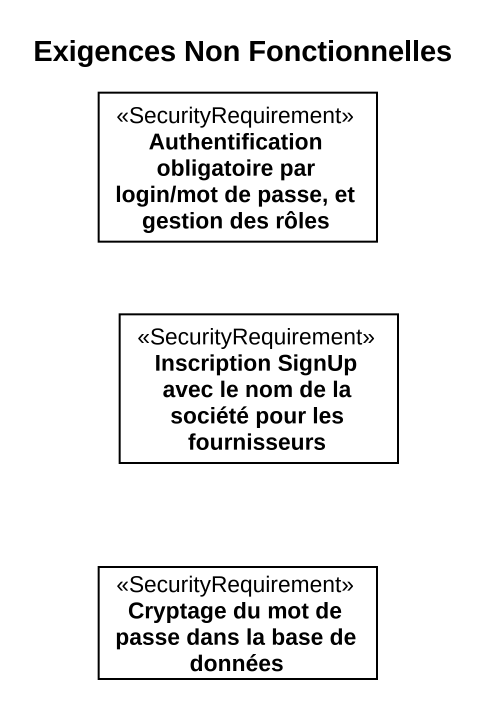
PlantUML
@startuml
title Exigences Non Fonctionnelles
hide circle
hide empty members
class "Authentification obligatoire par login/mot de passe, et gestion des rôles" as Authentification <<SecurityRequirement>>
class "Inscription SignUp avec le nom de la société pour les fournisseurs" as Inscription_SignUp_avec_le <<SecurityRequirement>>
class "Cryptage du mot de passe dans la base de données" as Cryptage_du_mot_de_passe <<SecurityRequirement>>
@enduml
